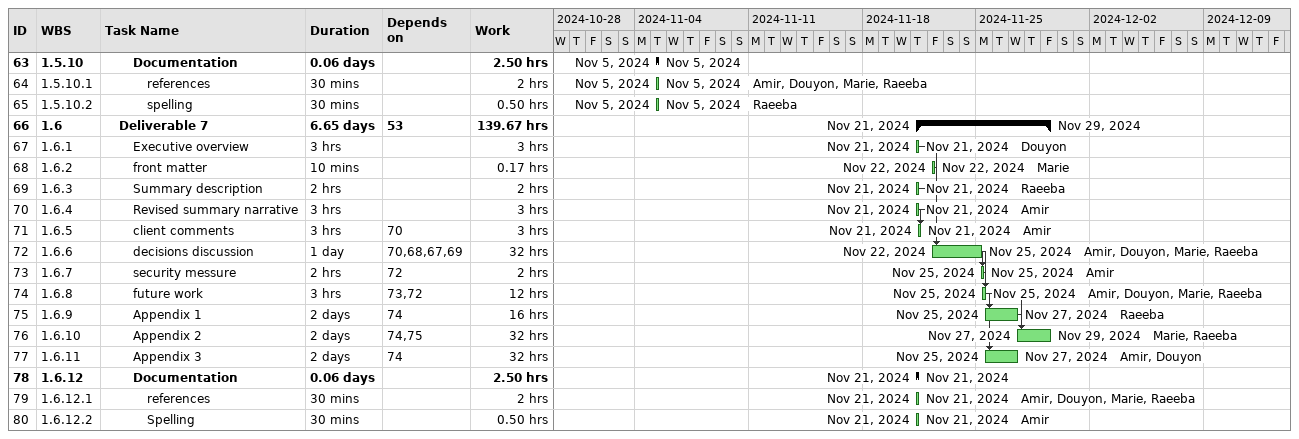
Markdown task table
| ID | WBS | Task | Duration | Start | Finish | Predecessors | Resources | Work (h) |
|---|---|---|---|---|---|---|---|---|
| 63 | 1.5.10 | **Documentation** | 0.06d | 2024-11-05 | 2024-11-05 |  |  | 2.50 |
| 64 | 1.5.10.1 | references | 30min | 2024-11-05 | 2024-11-05 |  | Amir, Douyon, Marie, Raeeba | 2 |
| 65 | 1.5.10.2 | spelling | 30min | 2024-11-05 | 2024-11-05 |  | Raeeba | 0.50 |
| 66 | 1.6 | **Deliverable 7** | 6.65d | 2024-11-21 | 2024-11-29 | 53 |  | 139.67 |
| 67 | 1.6.1 | Executive overview | 3h | 2024-11-21 | 2024-11-21 |  | Douyon | 3 |
| 68 | 1.6.2 | front matter | 10min | 2024-11-22 | 2024-11-22 |  | Marie | 0.17 |
| 69 | 1.6.3 | Summary description | 2h | 2024-11-21 | 2024-11-21 |  | Raeeba | 2 |
| 70 | 1.6.4 | Revised summary narrative | 3h | 2024-11-21 | 2024-11-21 |  | Amir | 3 |
| 71 | 1.6.5 | client comments | 3h | 2024-11-21 | 2024-11-21 | 70 | Amir | 3 |
| 72 | 1.6.6 | decisions discussion | 1d | 2024-11-22 | 2024-11-25 | 70, 68, 67, 69 | Amir, Douyon, Marie, Raeeba | 32 |
| 73 | 1.6.7 | security messure | 2h | 2024-11-25 | 2024-11-25 | 72 | Amir | 2 |
| 74 | 1.6.8 | future work | 3h | 2024-11-25 | 2024-11-25 | 73, 72 | Amir, Douyon, Marie, Raeeba | 12 |
| 75 | 1.6.9 | Appendix 1 | 2d | 2024-11-25 | 2024-11-27 | 74 | Raeeba | 16 |
| 76 | 1.6.10 | Appendix 2 | 2d | 2024-11-27 | 2024-11-29 | 74, 75 | Marie, Raeeba | 32 |
| 77 | 1.6.11 | Appendix 3 | 2d | 2024-11-25 | 2024-11-27 | 74 | Amir, Douyon | 32 |
| 78 | 1.6.12 | **Documentation** | 0.06d | 2024-11-21 | 2024-11-21 |  |  | 2.50 |
| 79 | 1.6.12.1 | references | 30min | 2024-11-21 | 2024-11-21 |  | Amir, Douyon, Marie, Raeeba | 2 |
| 80 | 1.6.12.2 | Spelling | 30min | 2024-11-21 | 2024-11-21 |  | Amir | 0.50 |
